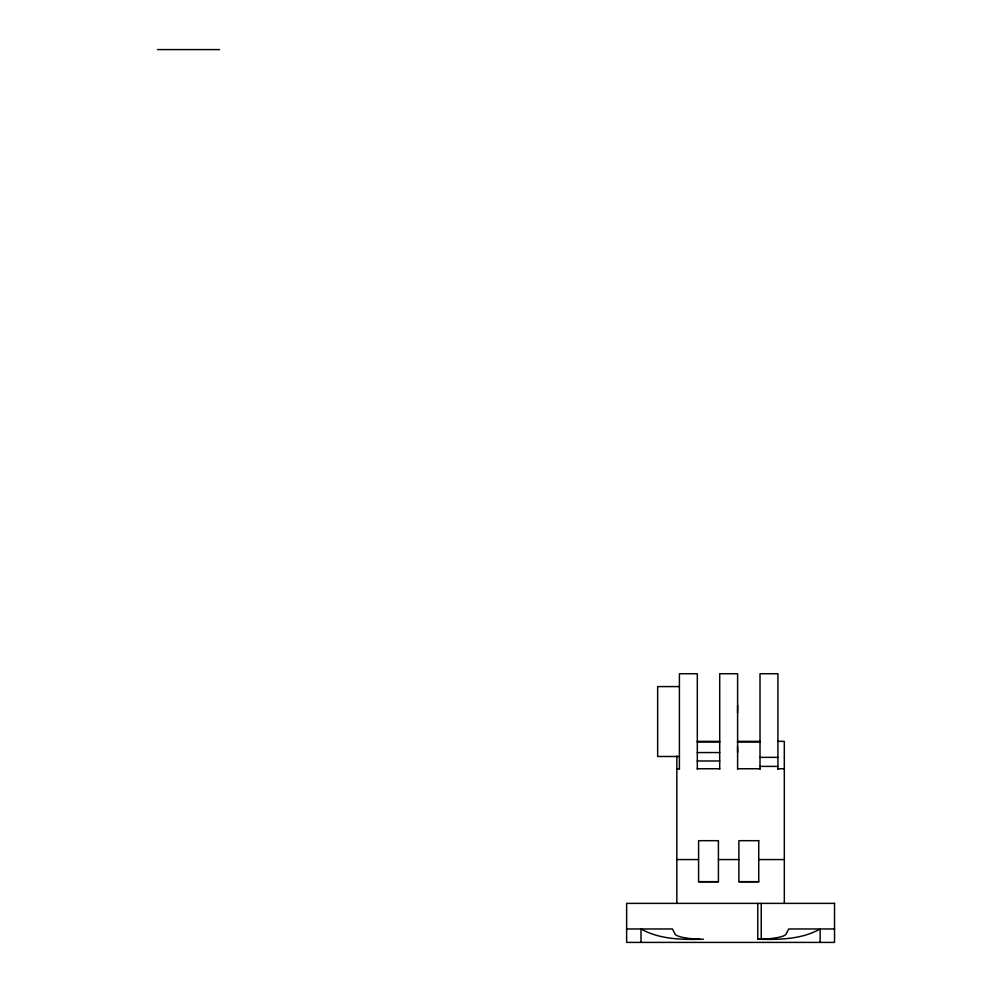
<?xml version="1.0" encoding="UTF-8"?>
<svg xmlns="http://www.w3.org/2000/svg" width="992" height="992" viewBox="0 0 992 992"><rect width="100%" height="100%" fill="white"/><g stroke="black" fill="none" stroke-linecap="round" stroke-linejoin="round"><path stroke-width="1.49" d="M737.552 713.025L737.614 705.374M757.764 903.377L757.764 939.201L761.236 939.151A28.16 5.518 0 0 0 774.12 938.159L779.278 937.229A29.326 5.754 0 0 0 786.086 934.08L788.739 928.971L834.532 928.971M157.468 49.6L219.616 49.6M679.408 686.588L657.659 686.588L657.659 756.499L679.408 756.499M697.314 741.346L719.708 741.346M737.502 741.346L760.008 741.346M777.914 741.346L784.312 741.346L784.312 903.377M697.314 742.041L719.708 742.041M737.502 742.041L760.008 742.041M697.314 752.568L719.708 752.568M760.008 757.355L777.914 757.355M697.314 760.988L719.708 760.988M760.008 766.394L777.914 766.394M676.842 768.75L679.408 768.75M697.314 768.75L719.708 768.75M737.614 768.75L760.008 768.75M777.914 768.75L784.312 768.75M676.842 859.568L698.591 859.568M718.419 859.568L738.891 859.568M758.731 859.568L784.312 859.568M698.591 881.665L718.419 881.665M738.891 881.665L758.731 881.665M626.634 928.971L672.415 928.971L675.056 934.08A29.326 5.754 0 0 0 681.876 937.229L687.034 938.159A28.222 5.53 0 0 0 696.496 939.027L699.918 939.201M703.39 939.201C682.285 939.734 660.015 939.622 641.018 928.971L641.018 942.4M757.764 939.201C778.869 939.722 801.152 939.635 820.136 928.971L820.136 942.4M737.552 746.554L737.614 752.568M777.914 769.358L777.914 673.729L760.008 673.729L760.008 769.358M761.236 903.377L761.236 939.151M737.614 769.358L737.614 673.729L719.708 673.729L719.708 769.358M697.314 769.358L697.314 673.729L679.408 673.729L679.408 769.358M676.842 755.978L676.842 903.377M718.419 840.683L698.591 840.683L698.591 881.739L718.419 881.739L718.419 840.683M758.731 840.683L738.891 840.683L738.891 881.739L758.731 881.739L758.731 840.683M834.532 903.377L626.634 903.377L626.634 942.4L834.532 942.4L834.532 903.377"/></g></svg>
